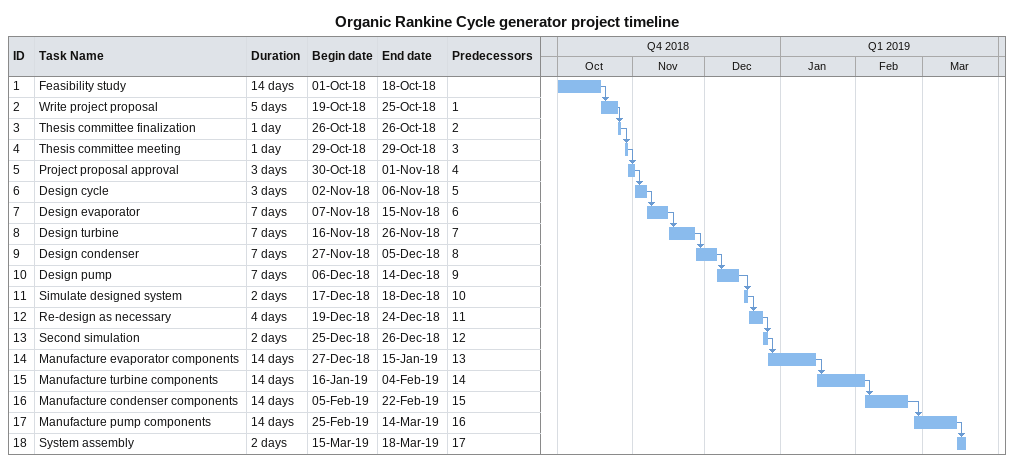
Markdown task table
Organic Rankine Cycle generator project timeline

| ID | Task | Duration | Start | Finish | Predecessors |
|---|---|---|---|---|---|
| 1 | Feasibility study | 14d | 2018-10-01 | 2018-10-18 |  |
| 2 | Write project proposal | 5d | 2018-10-19 | 2018-10-25 | 1 |
| 3 | Thesis committee finalization | 1d | 2018-10-26 | 2018-10-26 | 2 |
| 4 | Thesis committee meeting | 1d | 2018-10-29 | 2018-10-29 | 3 |
| 5 | Project proposal approval | 3d | 2018-10-30 | 2018-11-01 | 4 |
| 6 | Design cycle | 3d | 2018-11-02 | 2018-11-06 | 5 |
| 7 | Design evaporator | 7d | 2018-11-07 | 2018-11-15 | 6 |
| 8 | Design turbine | 7d | 2018-11-16 | 2018-11-26 | 7 |
| 9 | Design condenser | 7d | 2018-11-27 | 2018-12-05 | 8 |
| 10 | Design pump | 7d | 2018-12-06 | 2018-12-14 | 9 |
| 11 | Simulate designed system | 2d | 2018-12-17 | 2018-12-18 | 10 |
| 12 | Re-design as necessary | 4d | 2018-12-19 | 2018-12-24 | 11 |
| 13 | Second simulation | 2d | 2018-12-25 | 2018-12-26 | 12 |
| 14 | Manufacture evaporator components | 14d | 2018-12-27 | 2019-01-15 | 13 |
| 15 | Manufacture turbine components | 14d | 2019-01-16 | 2019-02-04 | 14 |
| 16 | Manufacture condenser components | 14d | 2019-02-05 | 2019-02-22 | 15 |
| 17 | Manufacture pump components | 14d | 2019-02-25 | 2019-03-14 | 16 |
| 18 | System assembly | 2d | 2019-03-15 | 2019-03-18 | 17 |
